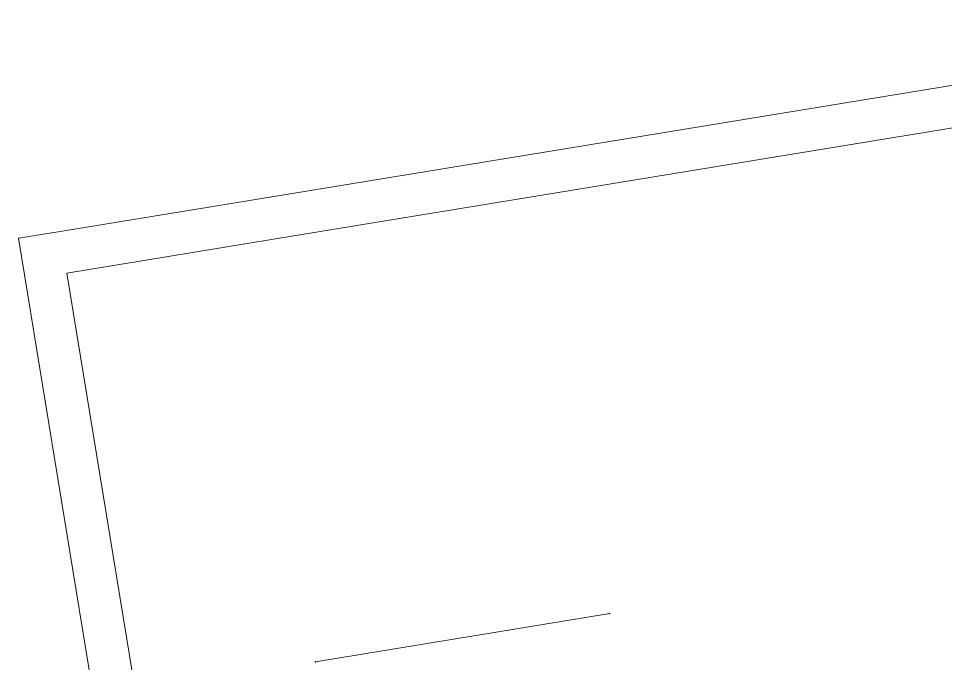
# Model space of a CAD drawing. Header units: metres. Extents: x 2 to 659295185, y -28 to 1124222152.
# Drawn here: x 655589.472 to 655592.777, y 1126545.016 to 1126547.316 of the extents above; entities that cross this region are included whole.
import ezdxf

# ---------------------------------------------------------------- set-up
doc = ezdxf.new("R2010")
doc.units = ezdxf.units.M
doc.header["$MEASUREMENT"] = 0
doc.linetypes.add('CCSM_C1_CUERPO CK$0$CONTINUA', pattern=[0])
doc.layers.add('CCSM_C1_CUERPO CK$0$A-EQUIPOS', color=9, linetype='CONTINUOUS')
doc.layers.add('CCSM_C1_CUERPO CK$0$A-PARED', color=2, linetype='CCSM_C1_CUERPO CK$0$CONTINUA')

msp = doc.modelspace()

# ---------------------------------------------------------------- linework, layer by layer
at = {"layer": 'CCSM_C1_CUERPO CK$0$A-EQUIPOS', "lineweight": 5}
for p, q in [((655590.5299, 1126545.022), (655591.5797, 1126545.1941)), ((655590.5299, 1126545.022), (655591.5797, 1126545.1941)), ((655591.5793, 1126545.1961), (655591.5797, 1126545.1941)), ((655591.5793, 1126545.1961), (655591.58, 1126545.192)), ((655590.5295, 1126545.0241), (655590.5299, 1126545.022)), ((655590.5295, 1126545.0241), (655590.5302, 1126545.0199))]:
    msp.add_line(p, q, dxfattribs=at)
at = {"layer": 'CCSM_C1_CUERPO CK$0$A-PARED', "lineweight": 5}
msp.add_line((655589.4717, 1126546.5322), (655594.5426, 1126515.595), dxfattribs=at)
for points in [[(655611.626, 1126550.1635), (655590.2957, 1126546.6672), (655590.2957, 1126546.6672), (655589.6197, 1126546.5564), (655589.6197, 1126546.5564), (655589.4717, 1126546.5322)], [(655594.6906, 1126515.6193), (655589.644, 1126546.4084), (655590.468, 1126546.5435), (655590.468, 1126546.5435), (655609.558, 1126549.6725)]]:
    msp.add_lwpolyline(points, dxfattribs=at)

doc.saveas('drawing.dxf')
